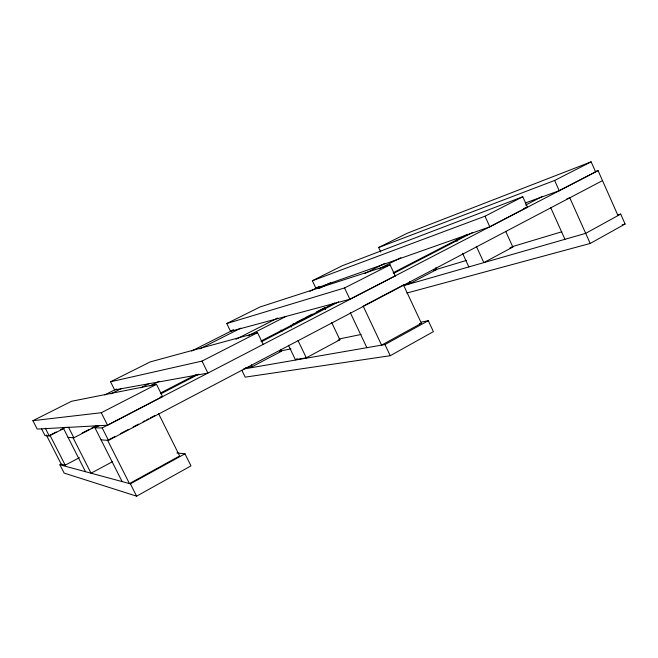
<?xml version="1.0" encoding="UTF-8"?>
<svg xmlns="http://www.w3.org/2000/svg" width="658" height="658" viewBox="0 0 658 658"><rect width="100%" height="100%" fill="white"/><g stroke="black" fill="none" stroke-linecap="round" stroke-linejoin="round"><path stroke-width="0.99" d="M79.453 457.664L65.208 465.165L61.194 464.112L59.903 464.787L64.147 473.094L136.617 496.165L190.976 465.88L184.972 453.806L176.879 452.967M406.85 293.04L590.21 243.46L625.1 224.024L620.7 214.089L617.755 214.977M241.864 370.273L245.212 377.141L390.235 355.715L433.416 331.64L428.3 320.693L421.285 322.132M421.391 323.251L381.599 345.137L363.175 306.151L403.486 284.955L421.391 323.251L419.434 323.646M59.903 464.787L130.399 483.827L184.972 453.806M620.7 214.089L585.686 233.351L403.379 285.728M243.468 369.056L384.963 344.553L428.3 320.693M112.518 461.686L91.043 473.201L73.038 437.735M288.434 345.244L295.401 359.687L306.307 357.796L339.898 339.783L331.607 322.387M505.689 231.328L512.845 247.054L483.827 262.616L476.31 246.24M295.401 359.687L297.177 358.742M245.344 367.847L252.277 366.629L281.575 351.199L280.686 349.365M402.902 285.482L410.477 283.302L436.665 269.5L435.818 267.666M114.92 436.525L107.649 440.35L129.453 483.572L179.65 455.978L158.545 413.594M120.373 433.663L128.549 429.361M133.097 426.976L138.55 424.106M143.09 421.72L144.908 420.758M146.726 419.804L148.552 418.85M150.369 417.896L154.91 415.502M101.052 439.848L108.496 440.416L602.498 180.621M489.84 226.821L527.477 207.138L522.781 196.742L342.127 265.799L312.369 280.752L315.947 288.262L489.84 226.821L484.995 216.211L312.369 280.752M107.558 425.224L162.559 396.544L156.497 384.338L71.541 401.281L32.9 420.676L37.193 429.074L107.558 425.224L101.274 412.731L32.9 420.676M122.141 481.598L94.991 427.856L102.204 427.939L598.056 170.595L618.002 215.577M82.085 433.054L89.315 429.32M91.125 428.383L95.649 426.047M292.465 324.353L294.249 323.432M296.034 322.51L303.182 318.809M304.975 317.888L312.122 314.195M316.588 311.892L324.624 307.73L325.504 309.564M68.037 437.356L73.861 437.792L97.581 425.537M160.511 393.007L196.084 374.616M260.848 341.14L334.725 302.951M393.106 272.774L466.983 234.585M94.991 427.856L99.21 425.677M160.823 393.805L198.93 374.089M261.555 341.691L338.615 301.825M393.583 273.383L472.822 232.389M525.66 205.057L542.611 196.29M525.454 202.919L559.226 190.697L595.605 171.903L591.139 161.835L407.277 233.22L378.646 247.515L380.785 252.072M101.274 412.731L156.497 384.338M484.995 216.211L522.781 196.742M349.892 299.242L395.277 275.932L390.087 264.845L260.017 306.99L226.763 323.539L230.555 331.311L349.892 299.242L344.553 287.965L226.763 323.539M202.022 361.086L207.912 373.078L114.632 389.914L110.544 381.772L202.022 361.086L257.525 332.66L263.2 344.381M140.73 387.866L148.79 383.754M236.033 339.248L277.742 317.978M364.836 273.547L384.798 263.365M56.218 431.993L49.926 435.201L65.208 465.165M60.717 429.699L64.311 427.856M41.594 428.917L45.007 435.612L49.26 435.933L63.9 428.457M85.499 471.704L63.028 427.494L69.131 427.322M150.098 385.917L159.178 381.278M247.934 335.893L286.057 316.391M379.033 268.851L400.887 257.681M378.646 247.515L554.636 180.457L591.139 161.835M315.947 288.262L319.467 286.477M344.553 287.965L390.087 264.845M104.696 394.94L116.433 389.01M191.56 351.059L233.409 329.913M309.852 291.305L318.069 287.151M110.906 393.862L120.957 388.779M199.859 348.847L240.795 328.128M318.891 288.607L330.703 282.636M230.555 331.311L233.253 329.954M110.544 381.772L150.213 361.908L257.525 332.66M595.21 171.656L598.056 170.595M523.743 208.496L527.477 207.138M566.892 198.839L569.795 197.828L590.21 243.46M435.275 269.78L466.67 260.354M511.801 246.799L561.833 231.772M433.712 270.389L436.665 269.5M509.934 247.926L512.845 247.054M394.833 276.064L395.277 275.932M622.139 224.863L625.1 224.024M280.908 350.92L290.935 348.863M339.067 338.993L361.127 334.47M279.683 351.586L281.575 351.199M337.957 340.178L339.898 339.783M160.577 396.84L162.559 396.544M46.315 434.954L61.194 464.112M45.287 428.161L49.26 435.933M68.671 427.56L73.861 437.792M102.204 427.939L108.496 440.416M130.399 483.827L136.617 496.165M251.405 364.836L252.277 366.629M281.04 329.897L281.912 331.706M290.68 325.274L291.543 327.084M298.058 340.63L306.307 357.796M350.303 312.706L366.884 347.679M384.963 344.553L390.235 355.715M409.613 281.443L410.477 283.302M456.224 239.528L457.063 241.354M462.533 253.231L468.833 266.926M550.721 207.698L564.942 239.315M554.636 180.457L559.226 190.697"/></g></svg>
